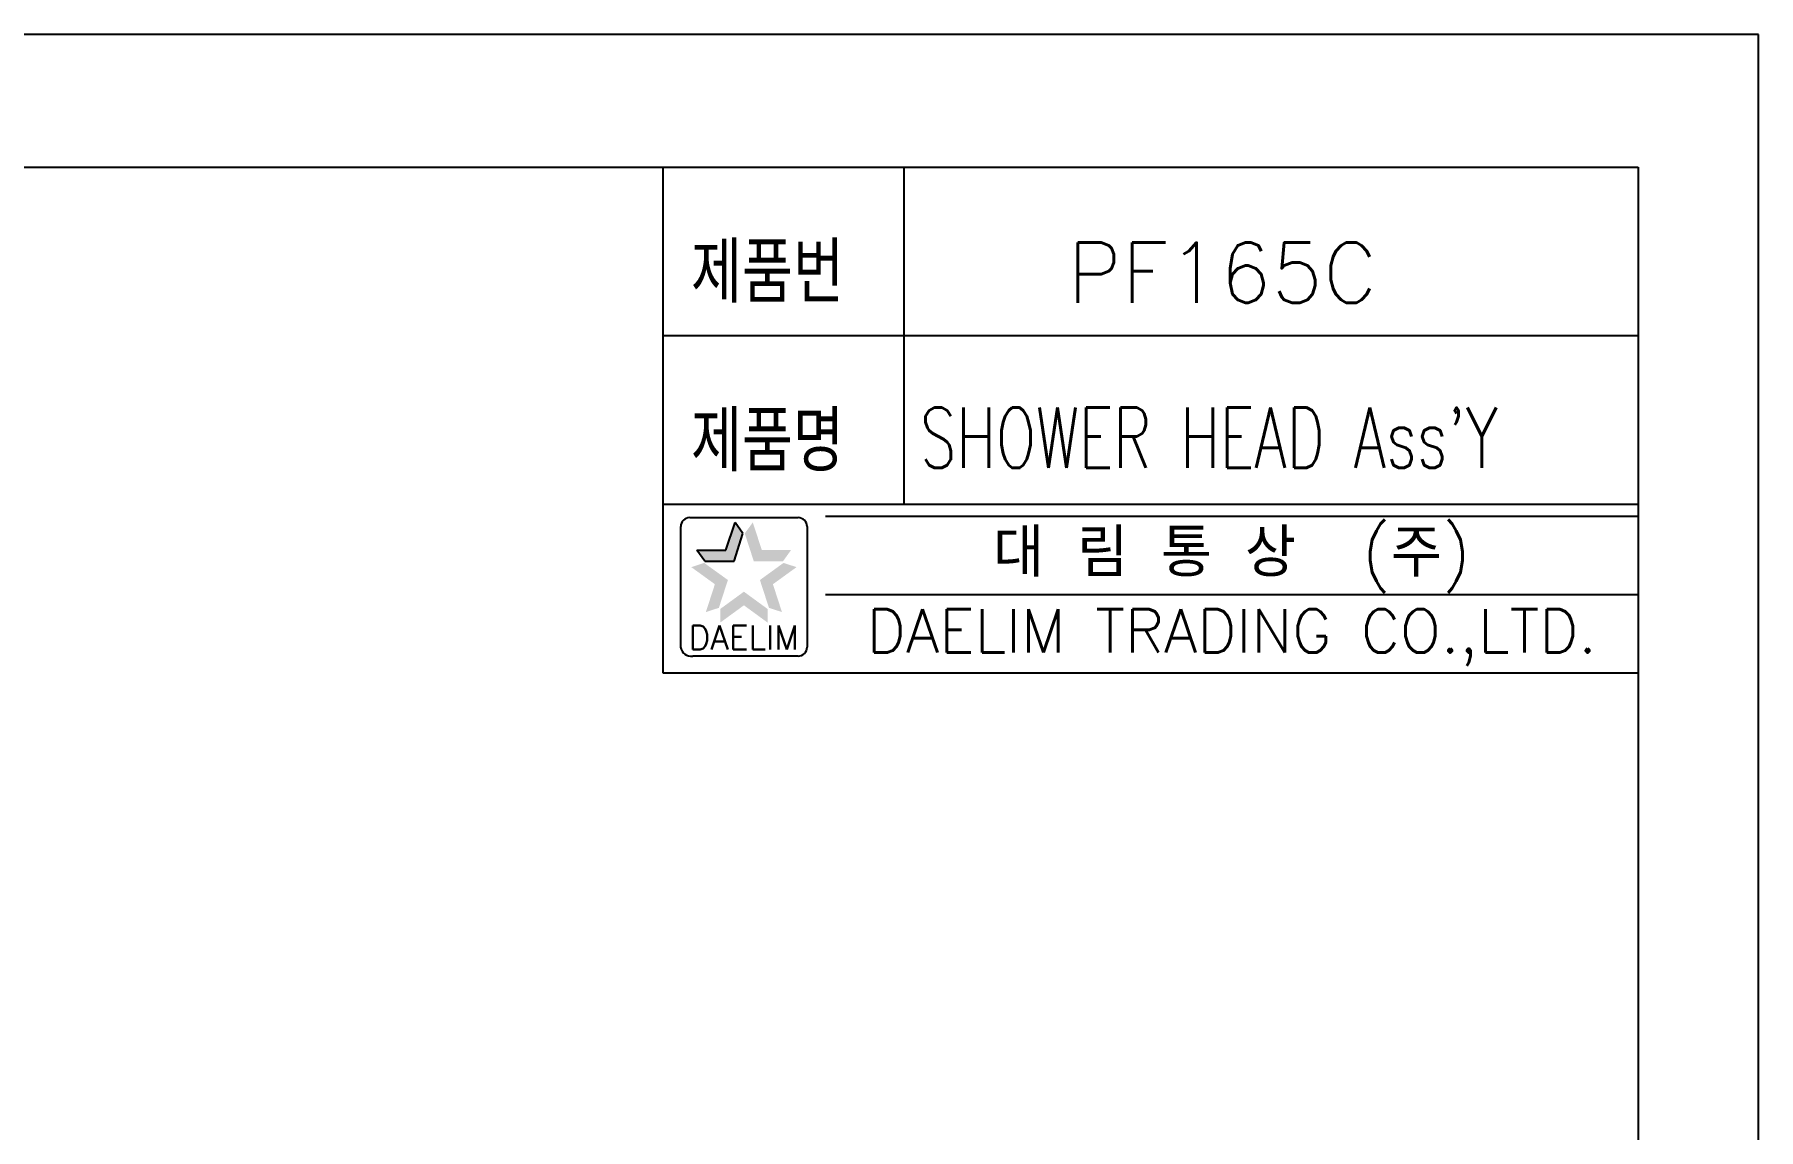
# Model space of a CAD drawing. Header units: millimetres. Extents: x 1664 to 1961, y 530 to 950.
# Drawn here: x 1817.4 to 1960.6, y 859.1 to 950.1 of the extents above; entities that cross this region are included whole.
import ezdxf
from ezdxf.enums import TextEntityAlignment as Align

# ---------------------------------------------------------------- set-up
doc = ezdxf.new("R2010")
doc.units = ezdxf.units.MM
doc.header["$LTSCALE"] = 10
doc.header["$MEASUREMENT"] = 0
doc.layers.get('0').update_dxf_attribs({"color": 2, "linetype": 'CONTINUOUS'})
doc.layers.add('D', color=2, linetype='CONTINUOUS')
doc.layers.add('TXT', color=4, linetype='CONTINUOUS')
doc.styles.add('GHS', font='ROMANS.shx', dxfattribs={"bigfont": 'GHS.shx'})
doc.styles.add('ROMANS', font='ROMANS')

# ---------------------------------------------------------------- blocks, each defined once
blk = doc.blocks.new('BORDER')
for p, q in [((1, 0), (1, 1)), ((0, 0), (1, 0))]:
    blk.add_line(p, q)

msp = doc.modelspace()

# ---------------------------------------------------------------- linework, layer by layer
at = {"color": 7}
for p, q in [((1869.58, 939.06), (1869.58, 897.06)), ((1889.58, 939.06), (1889.58, 911.06)), ((1869.58, 925.06), (1950.58, 925.06)), ((1869.58, 911.06), (1950.58, 911.06)), ((1869.58, 897.06), (1950.58, 897.06))]:
    msp.add_line(p, q, dxfattribs=at)
at = {"color": 2, "linetype": 'Continuous'}
for p, q in [((1871.81, 909.95), (1880.81, 909.95)), ((1883.08, 910.06), (1950.58, 910.06)), ((1871.06, 899.2), (1871.06, 909.2)), ((1881.56, 909.2), (1881.56, 899.2)), ((1883.08, 903.56), (1950.58, 903.56)), ((1880.81, 898.45), (1872.06, 898.45))]:
    msp.add_line(p, q, dxfattribs=at)
at = {"color": 2}
for p, q in [((1874.82, 907.25), (1875.57, 909.55)), ((1876.23, 908.64), (1875.57, 909.55)), ((1875.49, 906.33), (1876.23, 908.64)), ((1873.06, 906.33), (1872.39, 907.25)), ((1872.39, 907.25), (1874.82, 907.25)), ((1873.06, 906.33), (1875.49, 906.33))]:
    msp.add_line(p, q, dxfattribs=at)
at = {"color": 2, "linetype": 'Continuous'}
for centre, radius, start, end in [((1871.81, 909.2), 0.75, 90, 180), ((1880.81, 909.2), 0.75, 0, 90), ((1871.93, 899.32), 0.884, 188.1301, 278.1301), ((1880.81, 899.2), 0.75, 270, 0)]:
    msp.add_arc(centre, radius, start, end, dxfattribs=at)
at = {"color": 2}
for points in [[(1874.82, 907.25), (1875.49, 906.33), (1875.57, 909.55), (1876.23, 908.64)], [(1877.05, 909.55), (1876.38, 908.64), (1877.8, 907.25), (1877.13, 906.33)], [(1872.39, 907.25), (1873.06, 906.33), (1874.82, 907.25), (1875.49, 906.33)], [(1877.8, 907.25), (1877.13, 906.33), (1880.22, 907.25), (1879.56, 906.33)], [(1873.9, 904.42), (1874.98, 904.77), (1871.94, 905.84), (1873.01, 906.19)], [(1880.68, 905.84), (1879.6, 906.19), (1878.72, 904.42), (1877.64, 904.77)], [(1873.15, 902.11), (1874.23, 902.46), (1873.9, 904.42), (1874.98, 904.77)], [(1876.31, 902.67), (1876.31, 903.8), (1874.35, 901.24), (1874.35, 902.37)], [(1878.27, 901.24), (1878.27, 902.37), (1876.31, 902.67), (1876.31, 903.8)], [(1878.72, 904.42), (1877.64, 904.77), (1879.47, 902.11), (1878.39, 902.46)]]:
    msp.add_solid(points, dxfattribs=at)
at = {"layer": 'TXT'}
for p, q in [((1676.58, 939.06), (1950.58, 939.06)), ((1950.58, 939.06), (1950.58, 544.06))]:
    msp.add_line(p, q, dxfattribs=at)

# ---------------------------------------------------------------- block references
at = {"xscale": 420, "yscale": 297, "zscale": 420, "rotation": 90}
msp.add_blockref('BORDER', (1960.58, 530.06), dxfattribs=at)

# ---------------------------------------------------------------- texts
at = {"color": 7, "linetype": 'Continuous'}
for s, height, style, p in [('대 림 통 상  (주)', 4, 'GHS', (1916.84, 906.76)), ('DAELIM TRADING CO.,LTD.', 3.6, 'ROMANS', (1916.84, 899.99))]:
    msp.add_text(s, height=height, dxfattribs=dict(at, style=style)).set_placement(p, align=Align.MIDDLE)
at = {"color": 2, "linetype": 'Continuous', "style": 'ROMANS'}
msp.add_text('DAELIM', height=2, dxfattribs=at).set_placement((1876.31, 899), align=Align.CENTER)
at = {"layer": 'D', "style": 'GHS'}
for s, width, p in [('제품번', 0.8, (1871.92, 927.79)), ('제품명', 0.8, (1871.92, 913.79)), ("SHOWER HEAD Ass'Y", 0.7, (1890.95, 914.08))]:
    msp.add_text(s, height=5, dxfattribs=dict(at, width=width)).set_placement(p)
msp.add_text('PF165C', height=5, dxfattribs=at).set_placement((1903.19, 927.79))

doc.saveas('drawing.dxf')
